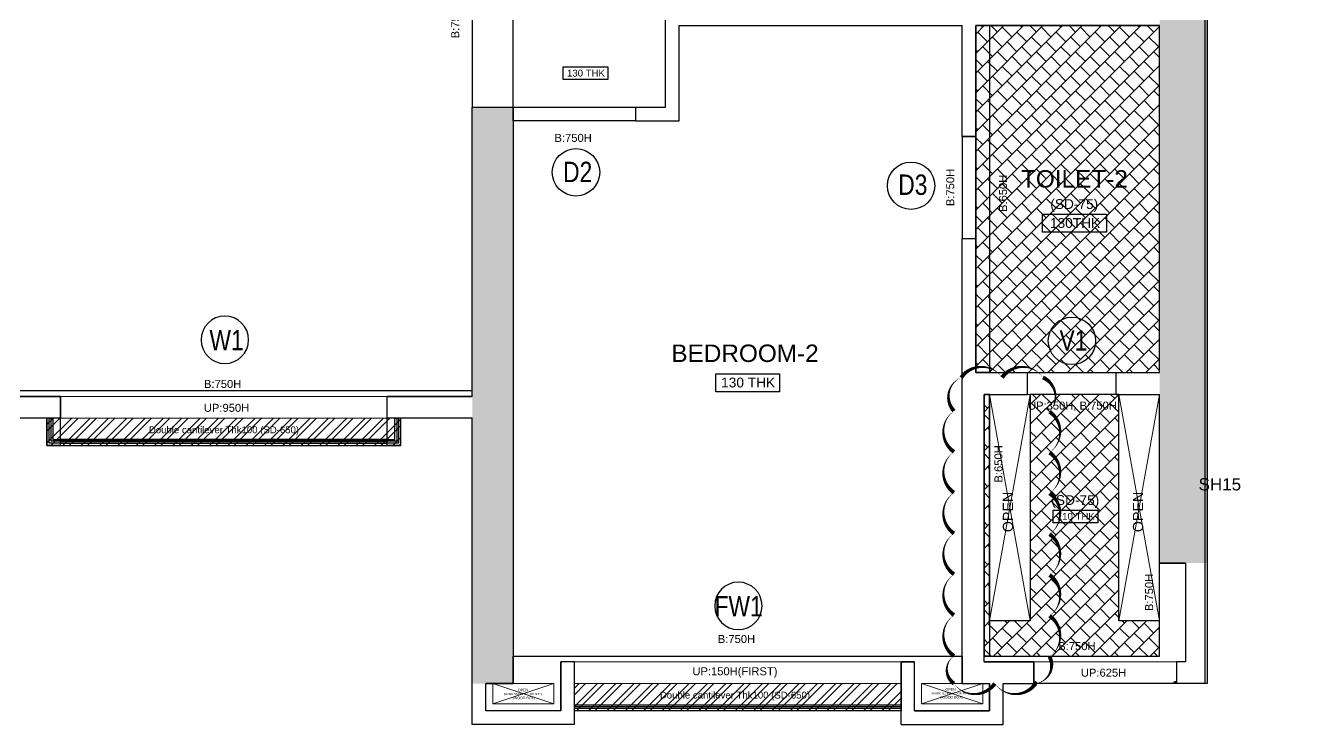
# Model space of a CAD drawing. Header units: millimetres. Extents: x 1124992 to 1258557, y -5767803 to -5695799.
# Drawn here: x 1249125 to 1258557, y -5758269 to -5753134 of the extents above; entities that cross this region are included whole.
import ezdxf
from ezdxf.enums import TextEntityAlignment as Align

# ---------------------------------------------------------------- set-up
doc = ezdxf.new("R2010")
doc.units = ezdxf.units.MM
doc.header["$LTSCALE"] = 1000
doc.header["$MEASUREMENT"] = 0
for name, pattern in [('DASHED', [19.05, 12.7, -6.35]), ('HIDDEN', [0.375, 0.25, -0.125]), ('HIDDENX2', [19.05, 12.7, -6.35])]:
    doc.linetypes.add(name, pattern=pattern)
for name, color, linetype in [('2-CHANGE 191024-khan', 4, 'Continuous'), ('202_WALL', 7, 'Continuous'), ('203_BEAM', 6, 'DASHED'), ('205_BALCONY', 4, 'Continuous'), ('206_OPEN', 5, 'Continuous'), ('210-DRIP MOULD', 5, 'HIDDEN'), ('210-GROOVE(ELEVATION)', 40, 'HIDDEN'), ('210-GROOVE(Vertical)', 40, 'HIDDEN'), ('210_ROOM NAME', 2, 'Continuous'), ('210_SLAB THK', 2, 'Continuous'), ('216_SLAB DN -650', 211, 'Continuous'), ('216_SLAB DN -75', 11, 'Continuous'), ('216_SLAB SLOPE', 40, 'Continuous'), ('221_BEAM문자', 6, 'Continuous'), ('223_발코니문자', 4, 'Continuous'), ('260_Window door symbol', 125, 'Continuous'), ('T8(T9 IS SIMILAR) - DIMENSION & TEXTING$0$a-window-no', 125, 'Continuous')]:
    doc.layers.add(name, color=color, linetype=linetype)
doc.layers.add('T8_REFUGE COLUMNS$0$COL-HATCH', color=7, linetype='Continuous', lineweight=25, true_color=0xa3a3a3)
doc.styles.add('arial', font='sanss___.ttf')
doc.styles.add('T8(T9 IS SIMILAR) - DIMENSION & TEXTING$0$LODHA STANDERD', font='sanss___.ttf')

# ---------------------------------------------------------------- blocks, each defined once
blk = doc.blocks.new('T8(T9 IS SIMILAR) - DIMENSION & TEXTING$0$WINDOW TAG')
at = {"layer": 'T8(T9 IS SIMILAR) - DIMENSION & TEXTING$0$a-window-no'}
blk.add_circle((0, 0), 174.1, dxfattribs=at)
at = {"layer": 'T8(T9 IS SIMILAR) - DIMENSION & TEXTING$0$a-window-no', "style": 'T8(T9 IS SIMILAR) - DIMENSION & TEXTING$0$LODHA STANDERD'}
blk.add_attdef('WINDOW', text='', height=150, dxfattribs=at).set_placement((11.3, 2.8), align=Align.MIDDLE_CENTER)
blk = doc.blocks.new('A$C128A26CC')
at = {"layer": '210-GROOVE(Vertical)', "linetype": 'ByBlock', "lineweight": -3, "flags": 128}
blk.add_lwpolyline([(15, 15), (5, 15), (0, 0), (20, 0), (15, 15)], dxfattribs=at)
blk.add_lwpolyline([(13.2, 12.5), (6.8, 12.5), (3.5, 2.5), (16.5, 2.5)], close=True, dxfattribs=at)

msp = doc.modelspace()

# ---------------------------------------------------------------- hatches: boundary and pattern name
at = {"layer": '216_SLAB DN -650', "linetype": 'Continuous', "lineweight": 0}
h = msp.add_hatch(dxfattribs=at)
h.set_pattern_fill('STEEL', color=227, scale=30)
h.set_pattern_definition([(45, (1196795.26, -5790954.07), (-67.35192, 67.35192), []), (45, (1196795.26, -5790906.45), (-67.35192, 67.35192), [])])
h.paths.add_polyline_path([(1251881.726, -5756219.027), (1249281.726, -5756219.027), (1249281.726, -5756019.027), (1251881.726, -5756019.027)])
h = msp.add_hatch(dxfattribs=at)
h.set_pattern_fill('STEEL', color=227, scale=30)
h.set_pattern_definition([(45, (1192820.26, -5793197.89), (-67.35192, 67.35192), []), (45, (1192820.26, -5793150.27), (-67.35192, 67.35192), [])])
h.paths.add_polyline_path([(1255556.726, -5758169.027), (1253156.726, -5758169.027), (1253156.726, -5757969.027), (1255556.726, -5757969.027)])
at = {"layer": '216_SLAB DN -75'}
h = msp.add_hatch(dxfattribs=at)
h.set_pattern_fill('AR-B88', color=15, scale=0.5, angle=45)
h.set_pattern_definition([(45, (1205400.26, -5779619.92), (-71.84205, 71.84205), []), (135, (1205400.26, -5779619.915), (-107.763073, 35.921024), [101.6, -101.6])])
h.paths.add_polyline_path([(1256106.726, -5755684.027), (1257456.726, -5755684.027), (1257456.726, -5753134.027), (1256106.726, -5753134.027)])
h = msp.add_hatch(dxfattribs=at)
h.set_pattern_fill('AR-B88', color=15, scale=0.5, angle=45)
h.set_pattern_definition([(45, (1205400.26, -5775414.92), (-71.84205, 71.84205), []), (135, (1205400.26, -5775414.915), (-107.763073, 35.921024), [101.6, -101.6])])
h.paths.add_polyline_path([(1257156.726, -5755844.027), (1256506.726, -5755844.027), (1256506.726, -5757509.027), (1256206.726, -5757509.027), (1256206.726, -5755844.027), (1256166.726, -5755844.027), (1256166.726, -5757769.027), (1256506.726, -5757769.027), (1257456.726, -5757769.027), (1257456.726, -5757509.027), (1257156.726, -5757509.027)])
at = {"layer": 'T8_REFUGE COLUMNS$0$COL-HATCH', "linetype": 'ByBlock'}
h = msp.add_hatch(color=256, dxfattribs=at)
h.dxf.hatch_style = 1
h.paths.add_polyline_path([(1257806.726, -5757084.027), (1257456.726, -5757084.027), (1257456.726, -5747584.027), (1257806.726, -5747584.027)])
h = msp.add_hatch(color=256, dxfattribs=at)
h.dxf.hatch_style = 1
h.paths.add_polyline_path([(1252706.726, -5757969.027), (1252406.726, -5757969.027), (1252406.726, -5753734.027), (1252706.726, -5753734.027)])

# ---------------------------------------------------------------- linework, layer by layer
at = {"layer": '2-CHANGE 191024-khan', "linetype": 'ByBlock'}
msp.add_lwpolyline([(1255945.871, -5757969.027, 0, 30, 0.52056705), (1256245.871, -5757969.027, 0, 30, 0.52056705), (1256545.871, -5757969.027, 0, 30, 0.52056705), (1256648.083, -5757771.239, 0, 30, 0.52056705), (1256648.083, -5757471.239, 0, 30, 0.52056705), (1256648.083, -5757171.239, 0, 30, 0.52056705), (1256648.083, -5756871.239, 0, 30, 0.52056705), (1256648.083, -5756571.239, 0, 30, 0.52056705), (1256648.083, -5756271.239, 0, 30, 0.52056705), (1256648.083, -5755971.239, 0, 30, 0.52056705), (1256599.439, -5755719.884, 0, 30, 0.52056705), (1256299.439, -5755719.884, 0, 30, 0.52056705), (1255999.439, -5755719.884, 0, 30, 0.52056705), (1255945.871, -5755966.316, 0, 30, 0.52056705), (1255945.871, -5756266.316, 0, 30, 0.52056705), (1255945.871, -5756566.316, 0, 30, 0.52056705), (1255945.871, -5756866.316, 0, 30, 0.52056705), (1255945.871, -5757166.316, 0, 30, 0.52056705), (1255945.871, -5757466.316, 0, 30, 0.52056705), (1255945.871, -5757766.316, 0, 30, 0.52056705)], format="xyseb", close=True, dxfattribs=at)
at = {"layer": '202_WALL', "linetype": 'ByBlock'}
for p, q in [((1253826.726, -5753734.027), (1253826.726, -5752434.027)), ((1257806.726, -5753084.027), (1257806.726, -5757969.027)), ((1253926.726, -5753834.027), (1253926.726, -5753134.027)), ((1253926.726, -5753134.027), (1256006.726, -5753134.027)), ((1256006.726, -5753949.027), (1256006.726, -5753134.027)), ((1256106.726, -5753949.027), (1256106.726, -5753134.027)), ((1256106.726, -5753134.027), (1257456.726, -5753134.027)), ((1257456.726, -5755684.027), (1257456.726, -5753134.027)), ((1252406.726, -5755859.027), (1252406.726, -5753734.027)), ((1252406.726, -5753734.027), (1252706.726, -5753734.027)), ((1252706.726, -5753734.027), (1252706.726, -5757969.027)), ((1253606.726, -5753734.027), (1253606.726, -5753834.027)), ((1253606.726, -5753734.027), (1253826.726, -5753734.027)), ((1253606.726, -5753834.027), (1253926.726, -5753834.027)), ((1256006.726, -5753949.027), (1256106.726, -5753949.027)), ((1256006.726, -5754699.027), (1256106.726, -5754699.027)), ((1256006.726, -5757969.027), (1256006.726, -5754699.027)), ((1256106.726, -5755684.027), (1256106.726, -5754699.027)), ((1256106.726, -5755684.027), (1256486.726, -5755684.027)), ((1256486.726, -5755844.027), (1256486.726, -5755684.027)), ((1257136.726, -5755844.027), (1257136.726, -5755684.027)), ((1257136.726, -5755684.027), (1257456.726, -5755684.027)), ((1249381.726, -5755859.027), (1248756.726, -5755859.027)), ((1249381.726, -5756219.027), (1249381.726, -5755859.027)), ((1251781.726, -5756219.027), (1251781.726, -5755859.027)), ((1252406.726, -5755859.027), (1251781.726, -5755859.027)), ((1256166.726, -5757809.027), (1256166.726, -5755844.027)), ((1256166.726, -5755844.027), (1256486.726, -5755844.027)), ((1257136.726, -5755844.027), (1257456.726, -5755844.027)), ((1257456.726, -5757084.027), (1257456.726, -5755844.027)), ((1249281.726, -5756019.027), (1248756.726, -5756019.027)), ((1249281.726, -5756219.027), (1249281.726, -5756019.027)), ((1251881.726, -5756219.027), (1251881.726, -5756019.027)), ((1252406.726, -5756019.027), (1251881.726, -5756019.027)), ((1252406.726, -5758269.027), (1252406.726, -5756019.027)), ((1249381.726, -5756219.027), (1249281.726, -5756219.027)), ((1251881.726, -5756219.027), (1251781.726, -5756219.027)), ((1257646.726, -5757084.027), (1257456.726, -5757084.027)), ((1257646.726, -5757084.027), (1257646.726, -5757809.027)), ((1253056.726, -5758169.027), (1253056.726, -5757809.027)), ((1253156.726, -5757809.027), (1253056.726, -5757809.027)), ((1253156.726, -5758269.027), (1253156.726, -5757809.027)), ((1255556.726, -5758269.027), (1255556.726, -5757809.027)), ((1255556.726, -5757809.027), (1255656.726, -5757809.027)), ((1255656.726, -5758169.027), (1255656.726, -5757809.027)), ((1256166.726, -5757809.027), (1256531.726, -5757809.027)), ((1256531.726, -5757809.027), (1256531.726, -5757969.027)), ((1257646.726, -5757809.027), (1257581.726, -5757809.027)), ((1257581.726, -5757809.027), (1257581.726, -5757969.027)), ((1252706.726, -5757969.027), (1252506.726, -5757969.027)), ((1252506.726, -5758169.027), (1252506.726, -5757969.027)), ((1256006.726, -5757969.027), (1256206.726, -5757969.027)), ((1256206.726, -5758169.027), (1256206.726, -5757969.027)), ((1256306.726, -5758269.027), (1256306.726, -5757969.027)), ((1256306.726, -5757969.027), (1256531.726, -5757969.027)), ((1257806.726, -5757969.027), (1257581.726, -5757969.027)), ((1253056.726, -5758169.027), (1252506.726, -5758169.027)), ((1255656.726, -5758169.027), (1256206.726, -5758169.027)), ((1253156.726, -5758269.027), (1252406.726, -5758269.027)), ((1255556.726, -5758269.027), (1256306.726, -5758269.027))]:
    msp.add_line(p, q, dxfattribs=at)
at = {"layer": '203_BEAM'}
for points in [[(1252406.726, -5753734.027), (1252706.726, -5753734.027), (1252706.726, -5752434.027), (1252406.726, -5752434.027)], [(1252706.726, -5753734.027), (1253606.726, -5753734.027), (1253606.726, -5753834.027), (1252706.726, -5753834.027)], [(1256106.472, -5753949.027), (1256006.726, -5753949.027), (1256006.726, -5754699.027), (1256106.472, -5754699.027)], [(1257456.726, -5757084.027), (1257646.726, -5757084.027), (1257646.726, -5757809.027), (1257581.726, -5757809.027), (1257581.726, -5757969.027), (1256531.726, -5757969.027), (1256531.726, -5757809.027), (1256166.726, -5757809.027), (1256166.726, -5757769.027), (1257456.726, -5757769.027)]]:
    msp.add_lwpolyline(points, close=True, dxfattribs=at)
for points in [[(1256206.726, -5753134.027), (1256206.726, -5753134.027), (1256206.726, -5753134.027), (1256206.726, -5755684.027), (1256106.726, -5755684.027), (1256106.726, -5753134.027), (1256106.726, -5753134.027), (1256106.726, -5753134.027), (1256106.726, -5753134.027), (1256106.726, -5753134.027), (1256206.726, -5753134.027)], [(1248756.726, -5755819.027), (1248756.726, -5755859.027), (1249381.726, -5755859.027), (1249381.726, -5756019.027), (1249281.726, -5756019.027), (1249281.726, -5756219.027), (1251881.726, -5756219.027), (1251881.726, -5756019.027), (1251781.726, -5756019.027), (1251781.726, -5755859.027), (1252406.726, -5755859.027), (1252406.726, -5755819.027), (1248756.726, -5755819.027)], [(1256206.726, -5757769.027), (1256166.726, -5757769.027), (1256166.726, -5755844.027), (1256206.726, -5755844.027), (1256206.726, -5757769.027)], [(1256006.726, -5757769.027), (1256006.726, -5757969.027), (1256206.726, -5757969.027), (1256206.726, -5758169.027), (1255656.726, -5758169.027), (1255656.726, -5757809.027), (1255556.726, -5757809.027), (1255556.726, -5758169.027), (1253156.726, -5758169.027), (1253156.726, -5757809.027), (1253056.726, -5757809.027), (1253056.726, -5758169.027), (1252506.726, -5758169.027), (1252506.726, -5757969.027), (1252706.726, -5757969.027), (1252706.726, -5757769.027), (1256006.726, -5757769.027)]]:
    msp.add_lwpolyline(points, dxfattribs=at)
at = {"layer": '205_BALCONY', "linetype": 'Continuous', "lineweight": 0}
for points in [[(1256486.725, -5755684.027), (1256486.725, -5755844.027), (1257136.726, -5755844.027), (1257136.726, -5755684.027)], [(1249381.726, -5755859.027), (1251781.726, -5755859.027), (1251781.726, -5756219.027), (1249381.726, -5756219.027)], [(1253156.726, -5757809.027), (1255556.726, -5757809.027), (1255556.726, -5758169.027), (1253156.726, -5758169.027)], [(1257581.726, -5757809.027), (1256531.726, -5757809.027), (1256531.726, -5757969.027), (1257581.726, -5757969.027)]]:
    msp.add_lwpolyline(points, close=True, dxfattribs=at)
at = {"layer": '206_OPEN', "lineweight": 0}
for p, q in [((1257456.726, -5755844.027), (1257156.726, -5757509.027)), ((1257456.726, -5757509.027), (1257156.726, -5755844.027))]:
    msp.add_line(p, q, dxfattribs=at)
for points in [[(1256506.726, -5755844.027), (1256206.726, -5755844.027), (1256206.726, -5757509.027), (1256506.726, -5757509.027), (1256506.726, -5755844.027), (1256206.726, -5757509.027), (1256506.726, -5757509.027), (1256206.726, -5755844.027)], [(1257156.726, -5755844.027), (1257456.726, -5755844.027), (1257456.726, -5757509.027), (1257456.726, -5757509.027), (1257456.726, -5757509.027), (1257156.726, -5757509.027), (1257156.726, -5755844.027)]]:
    msp.add_lwpolyline(points, dxfattribs=at)
at = {"layer": '206_OPEN', "linetype": 'HIDDENX2', "lineweight": 0}
for points in [[(1253006.726, -5757969.027), (1252556.726, -5757969.027), (1252556.726, -5758119.027), (1253006.726, -5758119.027), (1253006.726, -5757969.027), (1252556.726, -5758119.027), (1253006.726, -5758119.027), (1252556.726, -5757969.027)], [(1256156.726, -5757969.027), (1255706.726, -5757969.027), (1255706.726, -5758119.027), (1256156.726, -5758119.027), (1256156.726, -5757969.027), (1255706.726, -5758119.027), (1256156.726, -5758119.027), (1255706.726, -5757969.027)]]:
    msp.add_lwpolyline(points, dxfattribs=at)
at = {"layer": '210-DRIP MOULD', "linetype": 'DASHED', "lineweight": -3}
msp.add_line((1253156.726, -5758139.027), (1255556.726, -5758139.027), dxfattribs=at)
for points in [[(1249298.726, -5756019.027), (1249324.726, -5756019.027), (1249324.726, -5756176.027), (1251838.726, -5756176.027), (1251838.726, -5756019.027), (1251864.726, -5756019.027), (1251864.726, -5756202.027), (1249298.726, -5756202.027), (1249298.726, -5756019.027)], [(1251851.726, -5756019.027), (1251851.726, -5756189.027), (1249311.726, -5756189.027), (1249311.726, -5756019.027)], [(1249381.726, -5756189.027), (1251781.726, -5756189.027)]]:
    msp.add_lwpolyline(points, dxfattribs=at)
for points in [[(1251781.726, -5756176.027), (1249381.726, -5756176.027), (1249381.726, -5756202.027), (1251781.726, -5756202.027)], [(1253156.726, -5758126.027), (1255556.726, -5758126.027), (1255556.726, -5758152.027), (1253156.726, -5758152.027)]]:
    msp.add_lwpolyline(points, close=True, dxfattribs=at)
at = {"layer": '210-GROOVE(ELEVATION)', "linetype": 'HIDDENX2', "lineweight": -3, "flags": 128}
msp.add_lwpolyline([(1257806.726, -5753084.027), (1257806.726, -5757969.027), (1257791.726, -5757969.027), (1257791.726, -5753069.027), (1258556.726, -5753069.027), (1258556.726, -5753084.027)], close=True, dxfattribs=at)
at = {"layer": '210_SLAB THK', "color": 2}
for points in [[(1253403.471, -5753437.445), (1253403.471, -5753530.088), (1253075.39, -5753530.088), (1253075.39, -5753437.445)], [(1257066.168, -5754519.688), (1257066.168, -5754652.035), (1256597.481, -5754652.035), (1256597.481, -5754519.688)], [(1254664.185, -5755692.064), (1254664.185, -5755824.412), (1254195.498, -5755824.412), (1254195.498, -5755692.064)], [(1257002.433, -5756695.344), (1257002.433, -5756787.987), (1256674.352, -5756787.987), (1256674.352, -5756695.344)]]:
    msp.add_lwpolyline(points, close=True, dxfattribs=at)
at = {"layer": '216_SLAB DN -650', "color": 201, "linetype": 'Continuous', "lineweight": 0}
for points in [[(1251881.726, -5756219.027), (1249281.726, -5756219.027), (1249281.726, -5756019.027), (1251881.726, -5756019.027)], [(1255556.726, -5758169.027), (1253156.726, -5758169.027), (1253156.726, -5757969.027), (1255556.726, -5757969.027)]]:
    msp.add_lwpolyline(points, close=True, dxfattribs=at)
at = {"layer": '216_SLAB DN -75'}
msp.add_lwpolyline([(1256106.726, -5755684.027), (1257456.726, -5755684.027), (1257456.726, -5753134.027), (1256106.726, -5753134.027)], close=True, dxfattribs=at)
msp.add_lwpolyline([(1257156.726, -5755844.027), (1256506.726, -5755844.027), (1256506.726, -5757509.027), (1256206.726, -5757509.027), (1256206.726, -5755844.027), (1256166.726, -5755844.027), (1256166.726, -5757769.027), (1256166.726, -5757769.027), (1257456.726, -5757769.027), (1257456.726, -5757509.027), (1257156.726, -5757509.027), (1257156.726, -5755844.027)], dxfattribs=at)

# ---------------------------------------------------------------- block references
at = {"layer": '210-GROOVE(Vertical)', "linetype": 'ByBlock', "xscale": -1}
for p in [(1256551.726, -5757969.027), (1257581.726, -5757969.027)]:
    msp.add_blockref('A$C128A26CC', p, dxfattribs=at)
at = {"layer": '260_Window door symbol'}
ref = msp.add_blockref('T8(T9 IS SIMILAR) - DIMENSION & TEXTING$0$WINDOW TAG', (1253168.658, -5754211.947, 0.49), dxfattribs=at)
ref.add_attrib('WINDOW', 'D2', dxfattribs={"layer": 'T8(T9 IS SIMILAR) - DIMENSION & TEXTING$0$a-window-no', "height": 150, "style": 'T8(T9 IS SIMILAR) - DIMENSION & TEXTING$0$LODHA STANDERD', "width": 0.8}).set_placement((1253181.322, -5754209.157, 0.49), align=Align.MIDDLE_CENTER)
ref = msp.add_blockref('T8(T9 IS SIMILAR) - DIMENSION & TEXTING$0$WINDOW TAG', (1255630.92, -5754310.375, 0.49), dxfattribs=at)
ref.add_attrib('WINDOW', 'D3', dxfattribs={"layer": 'T8(T9 IS SIMILAR) - DIMENSION & TEXTING$0$a-window-no', "height": 150, "style": 'T8(T9 IS SIMILAR) - DIMENSION & TEXTING$0$LODHA STANDERD', "width": 0.8}).set_placement((1255643.583, -5754302.852, 0.49), align=Align.MIDDLE_CENTER)
ref = msp.add_blockref('T8(T9 IS SIMILAR) - DIMENSION & TEXTING$0$WINDOW TAG', (1250588.893, -5755442.782, 0.49), dxfattribs=dict(at, xscale=-1, rotation=180))
ref.add_attrib('WINDOW', 'W1', dxfattribs={"layer": 'T8(T9 IS SIMILAR) - DIMENSION & TEXTING$0$a-window-no', "height": 150, "style": 'T8(T9 IS SIMILAR) - DIMENSION & TEXTING$0$LODHA STANDERD', "width": 0.8}).set_placement((1250601.557, -5755445.573, 0.49), align=Align.MIDDLE_CENTER)
ref = msp.add_blockref('T8(T9 IS SIMILAR) - DIMENSION & TEXTING$0$WINDOW TAG', (1256812.382, -5755450.66), dxfattribs=at)
ref.add_attrib('WINDOW', 'V1', dxfattribs={"layer": 'T8(T9 IS SIMILAR) - DIMENSION & TEXTING$0$a-window-no', "height": 150, "style": 'T8(T9 IS SIMILAR) - DIMENSION & TEXTING$0$LODHA STANDERD', "width": 0.8}).set_placement((1256823.728, -5755447.869), align=Align.MIDDLE_CENTER)
ref = msp.add_blockref('T8(T9 IS SIMILAR) - DIMENSION & TEXTING$0$WINDOW TAG', (1254362.132, -5757398.128, 0.49), dxfattribs=dict(at, xscale=-1, rotation=180))
ref.add_attrib('WINDOW', 'FW1', dxfattribs={"layer": 'T8(T9 IS SIMILAR) - DIMENSION & TEXTING$0$a-window-no', "height": 150, "style": 'T8(T9 IS SIMILAR) - DIMENSION & TEXTING$0$LODHA STANDERD', "width": 0.8}).set_placement((1254363.602, -5757400.919, 0.49), align=Align.MIDDLE_CENTER)

# ---------------------------------------------------------------- texts
at = {"layer": '206_OPEN', "linetype": 'Continuous', "lineweight": 0, "style": 'arial'}
for p in [(1256379.79, -5756856.839), (1257335.707, -5756856.839)]:
    msp.add_text('OPEN', height=75, rotation=90, dxfattribs=at).set_placement(p)
for s, height, p in [('(WORK SCOPE AT JOB SITE)', 14.4375, (1252638.088, -5758053.852)), ('(WOOD BOX)', 18.75, (1252703.881, -5758084.04)), ('OPEN', 18.75, (1252742.136, -5758026.447)), ('(WORK SCOPE AT JOB SITE)', 14.4375, (1255780.021, -5758049.335)), ('(WOOD BOX)', 18.75, (1255845.814, -5758079.523)), ('OPEN', 18.75, (1255884.069, -5758021.93))]:
    msp.add_text(s, height=height, dxfattribs=at).set_placement(p)
at = {"layer": '210_ROOM NAME', "style": 'arial'}
for s, p in [('TOILET-2', (1256438.274, -5754324.039)), ('BEDROOM-2', (1253869.21, -5755605.74))]:
    msp.add_text(s, height=128, dxfattribs=at).set_placement(p)
at = {"layer": '210_ROOM NAME', "insert": (1258055.76, -5756550.925, 0), "char_height": 89.6, "width": 2449.55586, "attachment_point": 9, "style": 'arial'}
msp.add_mtext('SH15', dxfattribs=at)
at = {"layer": '210_SLAB THK', "color": 2, "attachment_point": 2, "line_spacing_factor": 0.94556, "style": 'arial'}
for s, insert, char_height, width in [('130 THK', (1253241.997, -5753457.528), 50.4, 372.33), ('130THK', (1256835.491, -5754548.378), 72, 531.9), ('130 THK', (1254433.508, -5755720.754), 72, 531.9), ('110 THK', (1256840.959, -5756715.427), 50.4, 372.33)]:
    msp.add_mtext(s, dxfattribs=dict(at, insert=insert, char_height=char_height, width=width))
at = {"layer": '216_SLAB DN -650', "color": 201, "linetype": 'Continuous', "lineweight": 0, "char_height": 50.4, "attachment_point": 8, "line_spacing_factor": 0.96736, "style": 'arial'}
for insert in [(1250582.478, -5756144.611), (1254336.777, -5758094.611)]:
    msp.add_mtext('{\\C6;Double cantilever Thk100 (SD-650)}', dxfattribs=dict(at, insert=insert))
at = {"layer": '216_SLAB SLOPE', "char_height": 72, "attachment_point": 2, "line_spacing_factor": 0.96736, "style": 'arial'}
for insert in [(1256829.506, -5754409.228), (1256837.454, -5756584.884)]:
    msp.add_mtext('{\\C6;(SD-75)}', dxfattribs=dict(at, insert=insert))
at = {"layer": '221_BEAM문자', "linetype": 'Continuous', "lineweight": 0, "style": 'arial'}
for p in [(1252281.085, -5753090.014), (1255918.09, -5754323.243), (1257379.332, -5757299.64)]:
    msp.add_text('B:750H', height=58.8, rotation=90, dxfattribs=at).set_placement(p, align=Align.MIDDLE)
for p in [(1253147.734, -5753958.841), (1250572.734, -5755767.297), (1254347.734, -5757641.712), (1256849.049, -5757693.969)]:
    msp.add_text('B:750H', height=58.8, dxfattribs=at).set_placement(p, align=Align.MIDDLE)
at = {"layer": '221_BEAM문자', "color": 1, "linetype": 'Continuous', "lineweight": 0, "style": 'arial'}
for p in [(1256306.124, -5754366.491), (1256272.356, -5756354.608)]:
    msp.add_text('B:650H', height=58.8, rotation=90, dxfattribs=at).set_placement(p, align=Align.MIDDLE)
at = {"layer": '223_발코니문자', "linetype": 'Continuous', "lineweight": 0, "style": 'arial'}
for s, p in [('UP:950H', (1250601.357, -5755942.812)), ('UP:350H, B:750H', (1256816.155, -5755931.585)), ('UP:150H(FIRST)', (1254336.515, -5757886.374)), ('UP:625H', (1257044.906, -5757889.142))]:
    msp.add_text(s, height=58.8, dxfattribs=at).set_placement(p, align=Align.MIDDLE)

doc.saveas('drawing.dxf')
